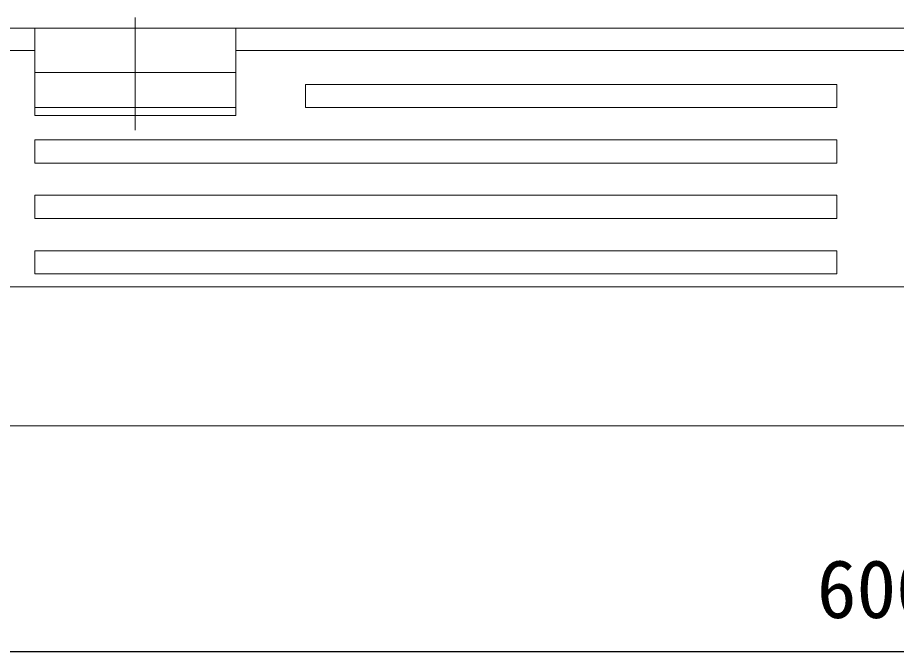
# Model space of a CAD drawing. Units: millimetres, scale not verified. Extents: x -1224 to 1080, y -808 to 808.
# Drawn here: x -1013.3 to -792.5, y -1 to 158.3 of the extents above; entities that cross this region are included whole.
import ezdxf
from ezdxf.enums import TextEntityAlignment as Align

# ---------------------------------------------------------------- set-up
doc = ezdxf.new("R2010")
doc.units = ezdxf.units.MM
doc.header["$LTSCALE"] = 8
doc.layers.add('0-2', color=7, linetype='Continuous', lineweight=18)
doc.layers.add('0-F', color=7, linetype='Continuous')
doc.styles.add('ＭＳ ゴシック', font='')
doc.styles.get('ＭＳ ゴシック').set_extended_font_data('MS Gothic')

msp = doc.modelspace()

# ---------------------------------------------------------------- linework, layer by layer
at = {"layer": '0-2', "color": 1}
msp.add_line((-983.764, 130.066), (-983.764, 158.338), dxfattribs=at)
at = {"layer": '0-2'}
for p, q in [((-1028.332, 155.689), (-1009.014, 155.689)), ((-1009.014, 155.689), (-956.014, 155.689)), ((-1009.014, 133.728), (-1009.014, 155.689)), ((-958.514, 133.728), (-958.514, 155.689)), ((-956.014, 155.689), (-639.014, 155.689)), ((-1009.014, 150.044), (-1028.332, 150.044)), ((-636.514, 150.044), (-958.514, 150.044)), ((-1009.014, 144.528), (-958.514, 144.528)), ((-1009.014, 135.689), (-1009.014, 141.51)), ((-1009.014, 135.689), (-1009.014, 141.51)), ((-807.514, 141.51), (-941.014, 141.51)), ((-941.014, 135.689), (-941.014, 141.51)), ((-958.514, 135.689), (-1009.014, 135.689)), ((-958.514, 135.689), (-1009.014, 135.689)), ((-1009.014, 133.728), (-958.514, 133.728)), ((-1009.014, 127.584), (-1009.014, 121.763)), ((-807.514, 127.584), (-1009.014, 127.584)), ((-807.514, 127.584), (-807.514, 121.763)), ((-1009.014, 121.763), (-807.514, 121.763)), ((-1009.014, 113.658), (-1009.014, 107.837)), ((-807.514, 113.658), (-1009.014, 113.658)), ((-807.514, 113.658), (-807.514, 107.837)), ((-1009.014, 107.837), (-807.514, 107.837)), ((-1009.014, 99.731), (-1009.014, 93.91)), ((-807.514, 99.731), (-1009.014, 99.731)), ((-807.514, 99.731), (-807.514, 93.91)), ((-1009.014, 93.91), (-807.514, 93.91)), ((-550.332, 90.689), (-1044.697, 90.689)), ((-547.332, 55.689), (-1047.697, 55.689))]:
    msp.add_line(p, q, dxfattribs=at)
msp.add_lwpolyline([(-807.514, 141.51), (-807.514, 135.689), (-941.014, 135.689)], dxfattribs=at)
at = {"layer": '0-F'}
msp.add_line((-1097.514, -1.004), (-497.514, -1.004), dxfattribs=at)

# ---------------------------------------------------------------- texts
at = {"layer": '0-F', "color": 4, "style": 'ＭＳ ゴシック'}
msp.add_text('600', height=14.66, dxfattribs=at).set_placement((-812.514, 2.996), align=Align.BOTTOM_LEFT)

doc.saveas('drawing.dxf')
